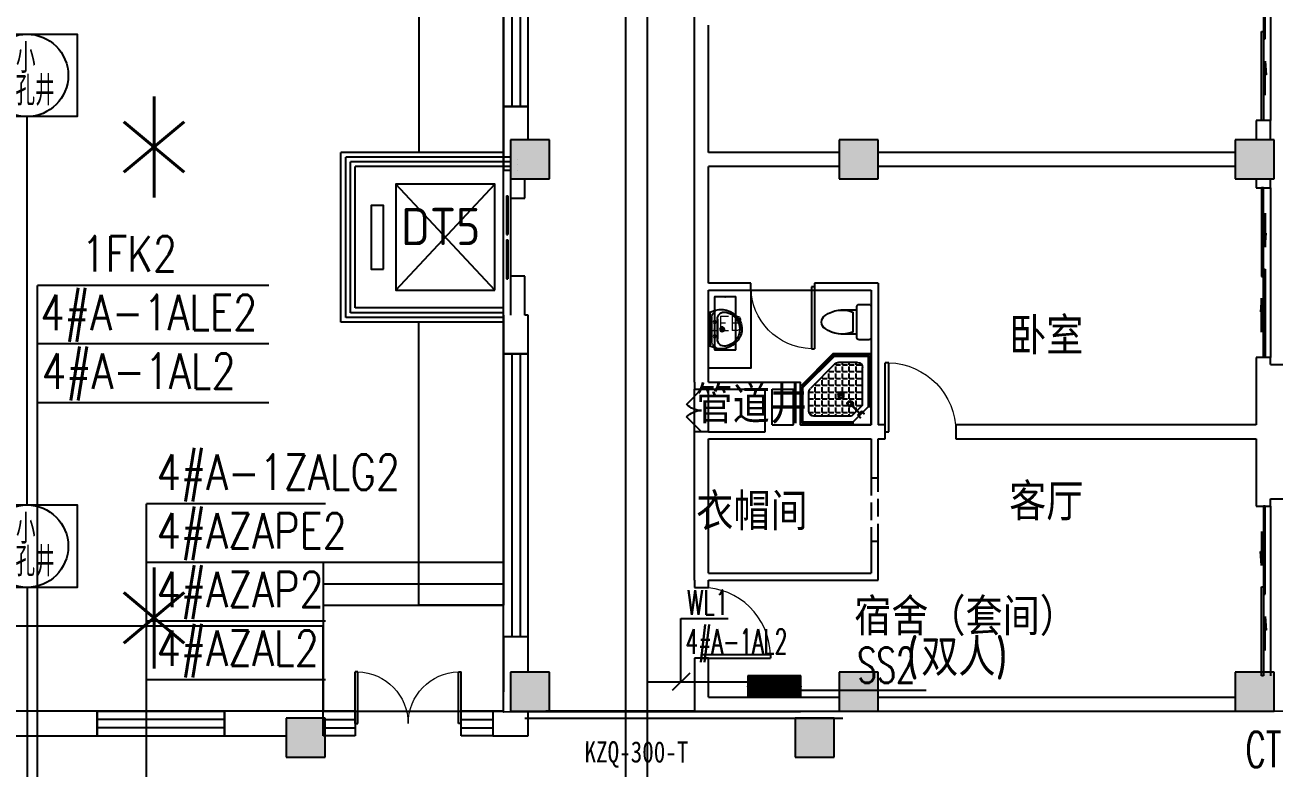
# Model space of a CAD drawing. Extents: x 1725663 to 4653551, y -550461 to 248782.
# Drawn here: x 2148079 to 2165750, y -96605 to -86088 of the extents above; entities that cross this region are included whole.
import ezdxf
from ezdxf.enums import TextEntityAlignment as Align

# ---------------------------------------------------------------- set-up
doc = ezdxf.new("R2010")
doc.units = 0
doc.header["$LTSCALE"] = 1000
doc.linetypes.add('DASH', pattern=[0.35, 0.25, -0.1])
for name, color, linetype in [('0-底图', 7, 'Continuous'), ('A-FLOR-EVTR', 51, 'Continuous'), ('BTTK', 7, 'Continuous'), ('CABLETRAY', 4, 'Continuous'), ('CABLETRAY_DIM', 3, 'Continuous'), ('CLAYER', 7, 'Continuous'), ('COLUMN', 255, 'Continuous'), ('D', 7, 'Continuous'), ('DBZ', 7, 'Continuous'), ('DIM-照明', 3, 'Continuous'), ('DIM-箱柜', 7, 'Continuous'), ('DOOR_FIRE', 4, 'Continuous'), ('EQUIP-箱柜', 3, 'Continuous'), ('fur', 253, 'Continuous'), ('GROUND', 2, 'Continuous'), ('PUB_HATCH', 8, 'Continuous'), ('PUB_TEXT', 7, 'Continuous'), ('TEL_TEXT', 7, 'Continuous'), ('WALL', 2, 'Continuous'), ('WINDOW', 4, 'Continuous'), ('WIRE-照明', 6, 'Continuous'), ('抗震支吊架', 2, 'Continuous'), ('洁具', 213, 'Continuous')]:
    doc.layers.add(name, color=color, linetype=linetype)
doc.styles.add('_TEL_DIM', font='SIMPLEX', dxfattribs={"width": 0.8, "height": 3.5, "bigfont": 'HZTXT'})
doc.styles.add('kzcad', font='', dxfattribs={"width": 0.8})
doc.styles.get("Standard").update_dxf_attribs({"font": 'geniso.shx', "bigfont": 'hztxt.shx'})
doc.styles.add('中西文等高字体', font='tssdeng.shx', dxfattribs={"width": 0.8, "bigfont": 'tssdchn.shx'})
doc.styles.get('kzcad').set_extended_font_data('SimSun')

# ---------------------------------------------------------------- blocks, each defined once
blk = doc.blocks.new('*X490')
at = {"color": 0}
for p, q in [((-250, 33), (-83, 200)), ((-250, 68), (-118, 200)), ((-250, 104), (-154, 200)), ((-250, 139), (-189, 200)), ((-250, 174), (-224, 200)), ((-247, 0), (-47, 200)), ((-212, 0), (-12, 200)), ((-177, 0), (23, 200)), ((-141, 0), (59, 200)), ((-106, 0), (94, 200)), ((-71, 0), (129, 200)), ((-35, 0), (165, 200)), ((0, 0), (200, 200)), ((35, 0), (235, 200)), ((71, 0), (250, 179)), ((106, 0), (250, 144)), ((141, 0), (250, 109)), ((177, 0), (250, 73)), ((212, 0), (250, 38)), ((247, 0), (250, 3))]:
    blk.add_line(p, q, dxfattribs=at)
blk = doc.blocks.new('$equip$00002943')
for p, q in [((-0.75, 0.6), (-0.75, 0)), ((0.75, 0.6), (-0.75, 0.6)), ((0.75, 0), (0.75, 0.6)), ((-0.75, 0), (0.75, 0))]:
    blk.add_line(p, q)
for points, const_width in [([(-0.75, 0.3), (0.75, 0.3)], 0.6), ([(-0.75, 0.6), (-0.75, 0), (0.75, 0), (0.75, 0.6), (-0.75, 0.6), (-0.75, 0)], 0.02)]:
    blk.add_lwpolyline(points, dxfattribs=dict(const_width=const_width))
for p in [(0, 0.6), (-0.75, 0.3), (0, 0), (0.75, 0.3)]:
    blk.add_point(p)
at = {"xscale": 0.00300000000061118, "yscale": 0.00300000000061118, "zscale": 0.00300000000061118}
blk.add_blockref('*X490', (0, 0), dxfattribs=at)
at = {"color": 7, "style": '_TEL_DIM', "flags": 1}
for tag in ['A', 'REMARK']:
    blk.add_attdef(tag, text='', height=0.00002, dxfattribs=at).set_placement((0, 0), align=Align.MIDDLE_CENTER)
blk = doc.blocks.new('$equip$00002908')
for p, q in [((0.75, 0.6), (-0.75, 0.6)), ((-0.75, 0.6), (-0.75, 0)), ((0.75, 0), (0.75, 0.6)), ((-0.75, 0), (0.75, 0))]:
    blk.add_line(p, q)
at = {"const_width": 0.04}
blk.add_lwpolyline([(-0.75, 0.6), (-0.75, 0), (0.75, 0), (0.75, 0.6), (-0.75, 0.6), (-0.75, 0)], dxfattribs=at)
for p in [(0, 0.6), (-0.75, 0.3), (0, 0), (0.75, 0.3)]:
    blk.add_point(p)
at = {"color": 7, "style": '_TEL_DIM'}
blk.add_attdef('$TEXT$', text='', height=0.4, dxfattribs=at).set_placement((0, 0.3), align=Align.MIDDLE_CENTER)
at = {"color": 7, "style": '_TEL_DIM', "flags": 1}
for tag in ['A', 'REMARK']:
    blk.add_attdef(tag, text='', height=0.00002, dxfattribs=at).set_placement((0, 0), align=Align.MIDDLE_CENTER)
blk = doc.blocks.new('A$C74FB5005')
at = {"layer": 'WIRE-照明'}
blk.add_lwpolyline([(0, 1167), (1417, 1167), (1417, 0), (0, 0)], close=True, dxfattribs=at)
blk.add_circle((708, 583), 583, dxfattribs=at)
at = {"layer": 'BTTK', "style": '中西文等高字体', "width": 0.7}
for s, height, p in [('小', 417, (552, 618)), ('手孔井', 416.7, (267, 158))]:
    blk.add_text(s, height=height, dxfattribs=at).set_placement(p)
blk = doc.blocks.new('jhgj')
at = {"layer": 'WIRE-照明'}
for p, q in [((2654540, -89809), (2654540, -84320)), ((2654540, -90976), (2654540, -94528))]:
    blk.add_line(p, q, dxfattribs=at)
for p in [(2653832, -84320), (2653832, -90976)]:
    blk.add_blockref('A$C74FB5005', p, dxfattribs=at)
at = {"layer": 'D', "style": '_TEL_DIM', "width": 0.8}
for p in [(2655651, -86535), (2655651, -93192)]:
    blk.add_text('*', height=2500, dxfattribs=at).set_placement(p)
blk = doc.blocks.new('1F平面-CAD导入_dwg_Drawing4_t3_dwg_$plan$00001613-474159-1F-927810-1F')
at = {"layer": '洁具'}
for p, q in [((-30, 250), (-170, 250)), ((-200, 170), (-430, 170)), ((-260, -140), (-260, 140)), ((-200, -170), (-200, -220)), ((-170, -250), (-30, -250))]:
    blk.add_line(p, q, dxfattribs=at)
for points in [[(-200, 220), (-200, 170), (-200, -170), (-430, -170)], [(0, -220), (0, 220)]]:
    blk.add_lwpolyline(points, dxfattribs=at)
for centre, radius, start, end in [((-170, 220), 30, 90, 180), ((-30, 220), 30, 0, 90), ((-590, 0), 110, 123.4509, 236.5491), ((-413, -227), 398, 67.4505, 126.6381), ((-413, 227), 398, 233.3619, 292.5495), ((-170, -220), 30, 180, 270), ((-30, -220), 30, 270, 0)]:
    blk.add_arc(centre, radius, start, end, dxfattribs=at)
blk = doc.blocks.new('$lvtry$00000169')
at = {"color": 0}
for p, q in [((259, -36), (259, 0)), ((259, -36), (36, -259)), ((276, -120), (120, -276)), ((144, -151), (291, -298)), ((151, -144), (298, -291)), ((259, -24), (976, -24)), ((259, -36), (964, -36)), ((270, -213), (270, -143)), ((276, -120), (808, -120)), ((366, -213), (366, -143)), ((462, -213), (462, -143)), ((558, -213), (558, -143)), ((655, -213), (655, -143)), ((751, -213), (751, -143)), ((847, -213), (847, -143)), ((964, -36), (976, -24)), ((964, -36), (964, -525)), ((976, -24), (976, -530)), ((36, -259), (0, -259)), ((24, -259), (24, -976)), ((36, -259), (36, -964)), ((120, -276), (120, -808)), ((120, -309), (147, -309)), ((173, -309), (173, -239)), ((173, -309), (243, -309)), ((173, -405), (173, -335)), ((183, -213), (205, -213)), ((220, -213), (243, -213)), ((270, -213), (340, -213)), ((270, -263), (270, -239)), ((270, -405), (270, -335)), ((334, -309), (340, -309)), ((366, -213), (436, -213)), ((366, -309), (366, -239)), ((366, -309), (436, -309)), ((366, -405), (366, -335)), ((462, -213), (532, -213)), ((462, -309), (462, -239)), ((462, -309), (532, -309)), ((462, -405), (462, -335)), ((558, -213), (628, -213)), ((558, -309), (558, -239)), ((558, -309), (628, -309)), ((558, -405), (558, -335)), ((655, -213), (725, -213)), ((655, -309), (655, -239)), ((655, -309), (725, -309)), ((655, -405), (655, -335)), ((751, -213), (821, -213)), ((751, -309), (751, -239)), ((751, -309), (821, -309)), ((751, -405), (751, -335)), ((847, -213), (880, -213)), ((847, -309), (847, -239)), ((847, -309), (880, -309)), ((847, -405), (847, -335)), ((880, -192), (880, -460)), ((120, -405), (147, -405)), ((120, -501), (147, -501)), ((173, -405), (243, -405)), ((173, -501), (173, -431)), ((173, -501), (243, -501)), ((173, -598), (173, -528)), ((270, -405), (340, -405)), ((270, -501), (270, -431)), ((270, -501), (340, -501)), ((270, -598), (270, -528)), ((366, -405), (379, -405)), ((366, -501), (366, -431)), ((366, -501), (436, -501)), ((366, -598), (366, -528)), ((462, -405), (532, -405)), ((462, -501), (462, -431)), ((462, -501), (532, -501)), ((462, -598), (462, -528)), ((859, -511), (511, -859)), ((964, -525), (525, -964)), ((976, -530), (530, -976)), ((558, -405), (628, -405)), ((558, -501), (558, -431)), ((558, -501), (628, -501)), ((558, -598), (558, -528)), ((655, -405), (725, -405)), ((655, -501), (655, -431)), ((655, -501), (725, -501)), ((655, -598), (655, -528)), ((751, -405), (821, -405)), ((751, -501), (751, -431)), ((751, -501), (821, -501)), ((751, -598), (751, -528)), ((847, -405), (880, -405)), ((847, -501), (847, -431)), ((847, -501), (867, -501)), ((964, -525), (976, -530)), ((120, -598), (147, -598)), ((120, -694), (147, -694)), ((173, -598), (243, -598)), ((173, -694), (173, -624)), ((173, -694), (243, -694)), ((270, -598), (340, -598)), ((270, -694), (270, -624)), ((270, -694), (340, -694)), ((366, -598), (436, -598)), ((366, -694), (366, -624)), ((366, -694), (436, -694)), ((462, -598), (532, -598)), ((462, -694), (462, -624)), ((462, -694), (532, -694)), ((558, -598), (628, -598)), ((558, -694), (558, -624)), ((558, -694), (628, -694)), ((655, -598), (725, -598)), ((655, -694), (655, -624)), ((655, -694), (676, -694)), ((751, -598), (773, -598)), ((120, -790), (147, -790)), ((173, -790), (173, -720)), ((173, -790), (243, -790)), ((173, -878), (173, -816)), ((192, -880), (460, -880)), ((270, -790), (270, -720)), ((270, -790), (340, -790)), ((270, -880), (270, -816)), ((366, -790), (366, -720)), ((366, -790), (436, -790)), ((366, -880), (366, -816)), ((462, -790), (462, -720)), ((462, -790), (532, -790)), ((462, -880), (462, -816)), ((558, -790), (558, -720)), ((558, -790), (580, -790)), ((36, -964), (24, -976)), ((24, -976), (530, -976)), ((36, -964), (525, -964)), ((525, -964), (530, -976))]:
    blk.add_line(p, q, dxfattribs=at)
blk.add_lwpolyline([(0, 0), (0, -1000), (540, -1000), (1000, -540), (1000, 0)], close=True)
for points in [[(0, 0), (0, -1000)], [(0, 0), (1000, 0)], [(1000, 0), (1000, -540)], [(136, -190), (148, -178), (132, -162), (121, -174)], [(190, -136), (178, -148), (162, -132), (174, -121)], [(1000, -540), (540, -1000)], [(0, -1000), (540, -1000)]]:
    blk.add_lwpolyline(points, close=True, dxfattribs=at)
for radius in [43.8, 31.1]:
    blk.add_circle((416, -428), radius, dxfattribs=at)
for centre, radius, start, end in [((808, -192), 72, 0, 90), ((296, -296), 40.6, 142.583, 128.4197), ((296, -296), 28.6, 145.828, 125.6599), ((808, -460), 72, 315, 0), ((192, -808), 72, 180, 270), ((460, -808), 72, 270, 315)]:
    blk.add_arc(centre, radius, start, end, dxfattribs=at)
for p in [(103, -156, 0), (156, -102, 0), (416, -428, 0)]:
    blk.add_point(p, dxfattribs=at)
blk = doc.blocks.new('$lvtry$00000178')
at = {"color": 0}
for p, q in [((-238, 0), (238, 0)), ((-214, -36), (-272, -91)), ((-180, -23), (180, -23)), ((-142, -105), (140, -105)), ((140, -105), (-142, -105)), ((216, -37), (268, -91))]:
    blk.add_line(p, q, dxfattribs=at)
blk.add_lwpolyline([(-104, -430, 0.224698), (110, -425, 0.348046), (269, -79), (239, 0), (-241, 0), (-271, -79, 0.356844)], format="xyb", close=True, dxfattribs=at)
for centre, radius in [((-100, -65), 16.3), ((1, -172), 31.6), ((100, -65), 16.3)]:
    blk.add_circle(centre, radius, dxfattribs=at)
at = {"color": 0, "lineweight": 13}
blk.add_circle((1, -172), 23, dxfattribs=at)
at = {"color": 0}
for centre, radius, start, end in [((-142, -205), 100, 90, 190.5602), ((-180, -73), 50, 90, 133.181), ((140, -205), 100, 349.4398, 90), ((180, -73), 50, 44.5607, 90), ((-1, -179), 243, 190.5602, 349.4398)]:
    blk.add_arc(centre, radius, start, end, dxfattribs=at)
for p in [(0, -65), (1, -172)]:
    blk.add_point(p, dxfattribs=at)
blk = doc.blocks.new('A$C70365C93')
at = {"layer": '洁具'}
blk.add_lwpolyline([(-1900, 2300), (-1900, 1700), (-800, 1700), (-800, 2300)], close=True, dxfattribs=at)
blk.add_blockref('$lvtry$00000178', (-1350, 2280), dxfattribs=at)
at = {"layer": '洁具', "rotation": 180}
blk.add_blockref('$lvtry$00000169', (0, 0), dxfattribs=at)
at = {"layer": '洁具', "extrusion": (0, 0, -1), "xscale": -1, "zscale": -1, "rotation": 90}
blk.add_blockref('1F平面-CAD导入_dwg_Drawing4_t3_dwg_$plan$00001613-474159-1F-927810-1F', (1450, 0), dxfattribs=at)
blk = doc.blocks.new('$TCHSYS$WIN2D')
for p, q in [((-0.5, 0.5), (0.5, 0.5)), ((-0.5, 0.5), (-0.5, -0.5)), ((0.5, 0.5), (0.5, -0.5)), ((0.5, 0.1667), (-0.5, 0.1667)), ((0.5, -0.1667), (-0.5, -0.1667)), ((-0.5, -0.5), (0.5, -0.5))]:
    blk.add_line(p, q)
blk = doc.blocks.new('$WINLIB2D$00000001')
at = {"color": 0}
for points in [[(-0.5, 0.5), (-0.5, -0.5)], [(-0.5, 0.5), (0.5, 0.5)], [(0.5, -0.5), (0.5, 0.5)], [(0.5, 0.1667), (-0.5, 0.1667)], [(0.5, -0.1667), (-0.5, -0.1667)], [(-0.5, -0.5), (0.5, -0.5)]]:
    blk.add_lwpolyline(points, dxfattribs=at)
blk = doc.blocks.new('$DorLib2D$00000002')
for p, q in [((-0.5, 0), (-0.5, 0.4875)), ((-0.475, 0.4875), (-0.5, 0.4875)), ((-0.475, 0), (-0.475, 0.4875)), ((0.475, 0), (0.475, 0.4875)), ((0.475, 0.4875), (0.5, 0.4875)), ((0.5, 0), (0.5, 0.4875)), ((-0.5, 0), (-0.475, 0)), ((0.5, 0), (0.475, 0))]:
    blk.add_line(p, q)
at = {"lineweight": 13}
for centre, start, end in [((-0.4875, 0), 0, 88.53072), ((0.4875, 0), 91.46928, 180)]:
    blk.add_arc(centre, 0.4875, start, end, dxfattribs=at)
blk = doc.blocks.new('$DorLib2D$00000131')
at = {"color": 0, "linetype": 'Continuous'}
for p, q in [((0.15, 0.125), (0.2319, 0.1973)), ((0.2319, 0.1973), (0.2319, 0.125)), ((-0.5, 0.125), (-0.5, 0)), ((0.0192, 0.125), (-0.5, 0.125)), ((0.0192, 0), (0.0192, 0.125)), ((0.35, 0.125), (0.15, 0.125)), ((-0.5, 0), (0.0192, 0)), ((-0.024, 0), (0.5, 0)), ((-0.024, -0.125), (-0.024, 0)), ((0.5, 0), (0.5, -0.125)), ((-0.35, -0.125), (-0.15, -0.125)), ((-0.2319, -0.1973), (-0.2319, -0.125)), ((-0.15, -0.125), (-0.2319, -0.1973)), ((0.5, -0.125), (-0.024, -0.125))]:
    blk.add_line(p, q, dxfattribs=at)
blk = doc.blocks.new('$DorLib2D$00000116')
at = {"color": 0}
for p, q in [((-0.5, 0), (-0.146, 0.354)), ((0.5, 0), (0.146, 0.354))]:
    blk.add_line(p, q, dxfattribs=at)
for centre, start, end in [((-0.5, 0), 0, 45), ((0.5, 0), 135, 180)]:
    blk.add_arc(centre, 0.5, start, end, dxfattribs=at)
blk = doc.blocks.new('$DorLib2D$00000001')
for p, q in [((0.45, 0.975), (0.5, 0.975)), ((0.45, 0), (0.45, 0.975)), ((0.5, 0), (0.5, 0.975)), ((0.5, 0), (0.45, 0))]:
    blk.add_line(p, q)
at = {"lineweight": 13}
blk.add_arc((0.475, 0), 0.975, 91.4693, 180, dxfattribs=at)
blk = doc.blocks.new('$DORLIB2D$00000127')
at = {"color": 0}
for points in [[(-0.533, 0.795), (-0.533, 0.69)], [(-0.033, 0.795), (-0.533, 0.795)], [(-0.033, 0.69), (-0.533, 0.69)], [(-0.033, 0.795), (-0.033, 0.69)], [(0.533, 0.795), (0.033, 0.795)], [(0.033, 0.795), (0.033, 0.69)], [(0.533, 0.69), (0.033, 0.69)], [(0.533, 0.795), (0.533, 0.69)], [(0.5, 0.5), (-0.5, 0.5)]]:
    blk.add_lwpolyline(points, dxfattribs=at)
blk = doc.blocks.new('ghj')
at = {"layer": 'PUB_HATCH'}
for points in [[(1592257, -6579.7), (1591707, -6579.7), (1591707, -7129.7), (1592257, -7129.7)], [(1596907, -6579.7), (1596357, -6579.7), (1596357, -7129.7), (1596907, -7129.7)], [(1602507, -6579.7), (1601957, -6579.7), (1601957, -7129.7), (1602507, -7129.7)], [(1592257, -14104.7), (1591707, -14104.7), (1591707, -14654.7), (1592257, -14654.7)], [(1596907, -14104.7), (1596357, -14104.7), (1596357, -14654.7), (1596907, -14654.7)], [(1602507, -14104.7), (1601957, -14104.7), (1601957, -14654.7), (1602507, -14654.7)], [(1589082, -14754.7), (1588532, -14754.7), (1588532, -15304.7), (1589082, -15304.7)], [(1596282, -14754.7), (1595732, -14754.7), (1595732, -15304.7), (1596282, -15304.7)]]:
    blk.add_hatch(color=256, dxfattribs=at).paths.add_polyline_path(points)
for p, q in [((1589057, -12554.7), (1589057, -14654.7)), ((1591607, -12554.7), (1589057, -12554.7)), ((1591607, -14654.7), (1591607, -12554.7)), ((1589057, -12854.7), (1591607, -12854.7)), ((1589057, -13154.7), (1591607, -13154.7)), ((1589057, -14654.7), (1591607, -14654.7))]:
    blk.add_line(p, q)
at = {"layer": 'A-FLOR-EVTR'}
for p, q in [((1591482, -8704.7), (1590082, -7204.7)), ((1590082, -8704.7), (1591482, -7204.7))]:
    blk.add_line(p, q, dxfattribs=at)
for points in [[(1591482, -8704.7), (1591482, -7204.7), (1590082, -7204.7), (1590082, -8704.7)], [(1589907, -8404.7), (1589907, -7504.7), (1589732, -7504.7), (1589732, -8404.7)]]:
    blk.add_lwpolyline(points, close=True, dxfattribs=at)
at = {"layer": 'COLUMN'}
for p, q in [((1592257, -6579.7), (1591707, -6579.7)), ((1591707, -6579.7), (1591707, -7129.7)), ((1592257, -7129.7), (1592257, -6579.7)), ((1596907, -6579.7), (1596357, -6579.7)), ((1596357, -6579.7), (1596357, -7129.7)), ((1596907, -7129.7), (1596907, -6579.7)), ((1602507, -6579.7), (1601957, -6579.7)), ((1601957, -6579.7), (1601957, -7129.7)), ((1602507, -7129.7), (1602507, -6579.7)), ((1591707, -7129.7), (1592257, -7129.7)), ((1596357, -7129.7), (1596907, -7129.7)), ((1601957, -7129.7), (1602507, -7129.7)), ((1592257, -14104.7), (1591707, -14104.7)), ((1591707, -14104.7), (1591707, -14654.7)), ((1592257, -14654.7), (1592257, -14104.7)), ((1596907, -14104.7), (1596357, -14104.7)), ((1596357, -14104.7), (1596357, -14654.7)), ((1596907, -14654.7), (1596907, -14104.7)), ((1602507, -14104.7), (1601957, -14104.7)), ((1601957, -14104.7), (1601957, -14654.7)), ((1602507, -14654.7), (1602507, -14104.7)), ((1591707, -14654.7), (1592257, -14654.7)), ((1596357, -14654.7), (1596907, -14654.7)), ((1601957, -14654.7), (1602507, -14654.7)), ((1589082, -14754.7), (1588532, -14754.7)), ((1588532, -14754.7), (1588532, -15304.7)), ((1589082, -15304.7), (1589082, -14754.7)), ((1596282, -14754.7), (1595732, -14754.7)), ((1595732, -14754.7), (1595732, -15304.7)), ((1596282, -15304.7), (1596282, -14754.7)), ((1588532, -15304.7), (1589082, -15304.7)), ((1595732, -15304.7), (1596282, -15304.7))]:
    blk.add_line(p, q, dxfattribs=at)
at = {"layer": 'DOOR_FIRE'}
for p, q in [((1594307, -10704.7), (1594307, -10104.7)), ((1594507, -10704.7), (1594507, -10104.7))]:
    blk.add_line(p, q, dxfattribs=at)
at = {"layer": 'fur'}
for p, q in [((1594307, -14654.7), (1592207, -14654.7)), ((1591907, -14754.7), (1596407, -14754.7))]:
    blk.add_line(p, q, dxfattribs=at)
at = {"layer": 'GROUND'}
for p, q in [((1590407, 9145.3), (1590407, -6754.7)), ((1591607, -6754.7), (1590407, -6754.7)), ((1591607, -9154.7), (1590407, -9154.7)), ((1589057, -13454.7), (1515507, -13454.7)), ((1589057, -14654.7), (1589057, -13454.7))]:
    blk.add_line(p, q, dxfattribs=at)
for points in [[(1591607, 9145.3), (1591607, -6754.7)], [(1591607, -9154.7), (1591607, -13154.7), (1590407, -13154.7), (1590407, -9154.7)], [(1589057, -14654.7), (1515507, -14654.7)]]:
    blk.add_lwpolyline(points, dxfattribs=at)
at = {"layer": 'WALL'}
for p, q in [((1594307, -4954.7), (1594307, -3554.7)), ((1594307, -6854.7), (1594307, -4954.7)), ((1594507, -6754.7), (1594507, -4954.7)), ((1591957, -6104.7), (1591607, -6104.7)), ((1591607, -6104.7), (1591607, -6854.7)), ((1591957, -6579.7), (1591957, -6104.7)), ((1602457, -6304.7), (1602257, -6304.7)), ((1602257, -6304.7), (1602257, -6579.7)), ((1602457, -6579.7), (1602457, -6304.7)), ((1589307, -9154.7), (1589307, -6754.7)), ((1591607, -6754.7), (1589307, -6754.7)), ((1589373.7, -9088), (1589373.7, -6821.4)), ((1591707, -6821.4), (1589373.7, -6821.4)), ((1589440.3, -9021.4), (1589440.3, -6888)), ((1591707, -6888), (1589440.3, -6888)), ((1591607, -6854.7), (1591607, -7004.7)), ((1591807, -6854.7), (1591807, -6854.7)), ((1594307, -8604.7), (1594307, -6854.7)), ((1596357, -6754.7), (1594507, -6754.7)), ((1601957, -6754.7), (1596907, -6754.7)), ((1589507, -8954.7), (1589507, -6954.7)), ((1591707, -6954.7), (1589507, -6954.7)), ((1591607, -7004.7), (1591707, -7004.7)), ((1591807, -6929.7), (1591807, -6929.7)), ((1591807, -7004.7), (1591807, -7004.7)), ((1596357, -6954.7), (1594507, -6954.7)), ((1594507, -8604.7), (1594507, -6954.7)), ((1601957, -6954.7), (1596907, -6954.7)), ((1591707, -7129.7), (1591707, -7404.7)), ((1591907, -7404.7), (1591907, -7129.7)), ((1602257, -7129.7), (1602257, -7254.7)), ((1602457, -7254.7), (1602457, -7129.7)), ((1591707, -7404.7), (1591907, -7404.7)), ((1602257, -7254.7), (1602457, -7254.7)), ((1591907, -8504.7), (1591707, -8504.7)), ((1591707, -8504.7), (1591707, -9054.7)), ((1591907, -9054.7), (1591907, -8504.7)), ((1594307, -10004.7), (1594307, -8604.7)), ((1595107, -8604.7), (1594507, -8604.7)), ((1595107, -8704.7), (1595107, -8604.7)), ((1596907, -8604.7), (1596007, -8604.7)), ((1596007, -8604.7), (1596007, -8704.7)), ((1596907, -8604.7), (1596907, -10604.7)), ((1594507, -10004.7), (1594507, -8704.7)), ((1594507, -8704.7), (1595107, -8704.7)), ((1596007, -8704.7), (1596807, -8704.7)), ((1596807, -8704.7), (1596807, -10604.7)), ((1591607, -8954.7), (1589507, -8954.7)), ((1591607, -9154.7), (1589307, -9154.7)), ((1591607, -9088), (1589373.7, -9088)), ((1591607, -9021.4), (1589440.3, -9021.4)), ((1591607, -9054.7), (1591607, -9604.7)), ((1591957, -9054.7), (1591907, -9054.7)), ((1591957, -9604.7), (1591957, -9054.7)), ((1591607, -9604.7), (1591957, -9604.7)), ((1602457, -9654.7), (1602257, -9654.7)), ((1602257, -9654.7), (1602257, -10004.7)), ((1602457, -9754.7), (1602457, -9654.7)), ((1602457, -9754.7), (1603857, -9754.7)), ((1594307, -10004.7), (1594307, -10104.7)), ((1594507, -10004.7), (1595307, -10004.7)), ((1595307, -10004.7), (1595807, -10004.7)), ((1595807, -10604.7), (1595807, -10004.7)), ((1602257, -10004.7), (1602257, -10604.7)), ((1594307, -10104.7), (1594507, -10104.7)), ((1594507, -10104.7), (1595307, -10104.7)), ((1595307, -10704.7), (1595307, -10104.7)), ((1595407, -10604.7), (1595407, -10104.7)), ((1595407, -10104.7), (1595707, -10104.7)), ((1595707, -10604.7), (1595707, -10104.7)), ((1594507, -10704.7), (1594307, -10704.7)), ((1594307, -12804.7), (1594307, -10704.7)), ((1594507, -10704.7), (1595307, -10704.7)), ((1595407, -10604.7), (1595707, -10604.7)), ((1595807, -10604.7), (1596807, -10604.7)), ((1597007, -10604.7), (1596907, -10604.7)), ((1597007, -10804.7), (1597007, -10604.7)), ((1602257, -10604.7), (1598007, -10604.7)), ((1598007, -10604.7), (1598007, -10804.7)), ((1594507, -10804.7), (1595307, -10804.7)), ((1594507, -12704.7), (1594507, -10804.7)), ((1595307, -10804.7), (1595707, -10804.7)), ((1595707, -10804.7), (1596807, -10804.7)), ((1596807, -10804.7), (1596807, -11354.7)), ((1596907, -11354.7), (1596907, -10804.7)), ((1596907, -10804.7), (1597007, -10804.7)), ((1598007, -10804.7), (1602257, -10804.7)), ((1602257, -10804.7), (1602257, -11404.7)), ((1596807, -11354.7), (1596907, -11354.7)), ((1602257, -11404.7), (1602257, -11754.7)), ((1602457, -11754.7), (1602457, -11654.7)), ((1602457, -11654.7), (1603857, -11654.7)), ((1602257, -11754.7), (1602457, -11754.7)), ((1596907, -12254.7), (1596807, -12254.7)), ((1596807, -12254.7), (1596807, -12704.7)), ((1596907, -12804.7), (1596907, -12254.7)), ((1594507, -12704.7), (1596807, -12704.7)), ((1594307, -12804.7), (1594307, -12904.7)), ((1594507, -12904.7), (1594507, -12804.7)), ((1594507, -12804.7), (1596907, -12804.7)), ((1594307, -12904.7), (1594507, -12904.7)), ((1591957, -13604.7), (1591607, -13604.7)), ((1591607, -13604.7), (1591607, -14379.7)), ((1591957, -14104.7), (1591957, -13604.7)), ((1594507, -13904.7), (1594307, -13904.7)), ((1594307, -13904.7), (1594307, -14654.7)), ((1594507, -14454.7), (1594507, -13904.7)), ((1591607, -14654.7), (1591607, -14379.7)), ((1594507, -14454.7), (1596357, -14454.7)), ((1596907, -14454.7), (1601957, -14454.7)), ((1585857, -14654.7), (1583757, -14654.7)), ((1585857, -15004.7), (1585857, -14654.7)), ((1588807, -14654.7), (1587657, -14654.7)), ((1587657, -14654.7), (1587657, -15004.7)), ((1589057, -14654.7), (1588807, -14654.7)), ((1589057, -14754.7), (1589057, -14654.7)), ((1591607, -14654.7), (1591457, -14654.7)), ((1591457, -14654.7), (1591457, -15004.7)), ((1591957, -15004.7), (1591957, -14654.7)), ((1594307, -14654.7), (1596357, -14654.7)), ((1596907, -14654.7), (1601957, -14654.7)), ((1583757, -15004.7), (1585857, -15004.7)), ((1587657, -15004.7), (1588532, -15004.7)), ((1591457, -15004.7), (1591957, -15004.7))]:
    blk.add_line(p, q, dxfattribs=at)
blk.add_lwpolyline([(1591607, 40929.5), (1604207, 40945.3), (1604207, -14654.7), (1591607, -14670.5)], close=True, dxfattribs=at)
at = {"layer": 'WINDOW'}
for p, q in [((1602457, -3904.7), (1602457, -6304.7)), ((1602457, -7254.7), (1602457, -9654.7)), ((1595107, -8704.7), (1596007, -8704.7)), ((1602457, -11754.7), (1602457, -14154.7)), ((1589507, -14654.7), (1591007, -14654.7))]:
    blk.add_line(p, q, dxfattribs=at)
at = {"layer": 'WINDOW', "linetype": 'DASH'}
for p, q in [((1596807, -11354.7), (1596807, -12254.7)), ((1596907, -12254.7), (1596907, -11354.7))]:
    blk.add_line(p, q, dxfattribs=at)
at = {"xscale": -1, "rotation": 90}
blk.add_blockref('A$C70365C93', (1596807, -10604.7), dxfattribs=at)
at = {"layer": 'DOOR_FIRE', "xscale": -600, "yscale": 600, "zscale": 200, "rotation": 90}
blk.add_blockref('$DorLib2D$00000116', (1594407, -10404.7), dxfattribs=at)
at = {"layer": 'WINDOW'}
for name, p, xscale, yscale, zscale, rotation in [('$TCHSYS$WIN2D', (1591782, -2854.7), -6500, -350, -6500, 269.9999999999833), ('$DorLib2D$00000131', (1602357, -5104.7), 2400, 200, 2400, 270), ('$DORLIB2D$00000127', (1591807, -7954.7), 1100, 200, 1100, 90.00000000085242), ('$DorLib2D$00000131', (1602357, -8454.7), -2400, 200, -2400, 270), ('$TCHSYS$WIN2D', (1591782, -11604.7), 4000, -350, 4000, 90), ('$DorLib2D$00000001', (1597507, -10704.7), -1000, 1000, -1000, 359.9999999999442), ('$DorLib2D$00000131', (1602357, -12954.7), 2400, 200, 2400, 270), ('$DorLib2D$00000001', (1594407, -13404.7), -1000, -1000, -1000, 90)]:
    blk.add_blockref(name, p, dxfattribs=dict(at, xscale=xscale, yscale=yscale, zscale=zscale, rotation=rotation))
for name, p, xscale, yscale, zscale in [('$DorLib2D$00000001', (1595557, -8654.7), 900, -900, 900), ('$DorLib2D$00000002', (1590257, -14829.7), -1500, 1500, -1500), ('$WINLIB2D$00000001', (1586757, -14829.7), 1800, 350, 1800), ('$WINLIB2D$00000001', (1589282, -14829.7), -450.0000000065193, 350, -450.0000000065193), ('$WINLIB2D$00000001', (1591232, -14829.7), -450.0000000002328, 350, -450.0000000002328)]:
    blk.add_blockref(name, p, dxfattribs=dict(at, xscale=xscale, yscale=yscale, zscale=zscale))
at = {"layer": 'CLAYER'}
for s, p in [('管道井', (1594324.1, -10584.5)), ('衣帽间', (1594333.5, -12096.8))]:
    blk.add_text(s, height=525, dxfattribs=at).set_placement(p)
at = {"layer": 'PUB_TEXT'}
for s, p in [('DT5', (1590158, -8065.8)), ('卧室', (1598759.8, -9612.7)), ('客厅', (1598759.8, -11959.7)), ('宿舍（套间）', (1596567.8, -13583.3)), ('(', (1597306.2, -14157.1)), ('双人', (1597516.2, -14157.1)), (')', (1598566.2, -14157.1))]:
    blk.add_text(s, height=525, dxfattribs=at).set_placement(p)

msp = doc.modelspace()

# ---------------------------------------------------------------- linework, layer by layer
at = {"layer": 'CABLETRAY'}
for p, q in [((2156580, -97123), (2156580, -38527)), ((2156580, -97123), (2156580, -38527)), ((2156880, -38527), (2156880, -97123)), ((2156880, -38527), (2156880, -97123))]:
    msp.add_line(p, q, dxfattribs=at)
at = {"layer": 'DBZ'}
for p, q in [((2151527, -89768), (2148255, -89768)), ((2148255, -100229), (2148255, -89768)), ((2151527, -90597), (2148255, -90597)), ((2151527, -91427), (2148255, -91427)), ((2149800, -101063), (2149800, -92856)), ((2152332, -92856), (2149800, -92856)), ((2152332, -93685), (2149800, -93685)), ((2152332, -94515), (2149800, -94515)), ((2152332, -95344), (2149800, -95344))]:
    msp.add_line(p, q, dxfattribs=at)
at = {"layer": 'DIM-照明'}
msp.add_line((2157484, -95249), (2157236, -95497), dxfattribs=at)
msp.add_line((2157484, -95249), (2157236, -95497), dxfattribs=at)
for points in [[(2157360, -95373), (2157360, -94477)], [(2157360, -94477), (2158026, -94477)], [(2157360, -95373), (2157360, -94477)], [(2157360, -94477), (2158026, -94477)]]:
    msp.add_lwpolyline(points, dxfattribs=at)
at = {"layer": 'DIM-箱柜'}
for p, q in [((2158958, -95489), (2159744, -95489)), ((2158958, -95489), (2159744, -95489)), ((2159744, -95489), (2160827, -95489)), ((2159744, -95489), (2160827, -95489))]:
    msp.add_line(p, q, dxfattribs=at)
at = {"layer": 'WIRE-照明'}
msp.add_line((2156880, -95373), (2158892, -95373), dxfattribs=at)

# ---------------------------------------------------------------- block references
at = {"layer": '0-底图'}
for name, p in [('ghj', (563243, -81133)), ('jhgj', (-506432, -3063))]:
    msp.add_blockref(name, p, dxfattribs=at)
at = {"layer": 'EQUIP-箱柜'}
ref = msp.add_blockref('$equip$00002908', (2157835, -90304), dxfattribs=dict(at, xscale=500, yscale=500, zscale=500, rotation=270))
ref.add_attrib('$TEXT$', 'LEB', dxfattribs={"layer": '0', "color": 7, "height": 200, "style": '_TEL_DIM'}).set_placement((2157985, -90304), align=Align.MIDDLE_CENTER)
at = {"layer": 'EQUIP-箱柜', "xscale": 500, "yscale": 500, "zscale": 500, "rotation": 180}
msp.add_blockref('$equip$00002943', (2158682, -95288), dxfattribs=at)

# ---------------------------------------------------------------- texts
at = {"layer": 'CABLETRAY_DIM', "color": 7, "style": '_TEL_DIM', "width": 0.64}
msp.add_text('CT-150x75', height=500, dxfattribs=at).set_placement((2165347, -96579))
msp.add_text('CT-150x75', height=500, dxfattribs=at).set_placement((2165347, -96579))
at = {"layer": 'DBZ', "style": '_TEL_DIM', "width": 0.8}
for s, p in [('1FK2', (2148878, -89571)), ('4#A-1ALE2', (2148298, -90400)), ('4#A-1AL2', (2148318, -91230)), ('4#A-1ZALG2', (2149941, -92659)), ('4#AZAPE2', (2149941, -93488)), ('4#AZAP2', (2149941, -94318)), ('4#AZAL2', (2149941, -95147))]:
    msp.add_text(s, height=500, dxfattribs=at).set_placement(p)
at = {"layer": 'DIM-照明', "color": 7, "style": '_TEL_DIM', "width": 0.64}
msp.add_text('WL1', height=350, dxfattribs=at).set_placement((2157447, -94427))
msp.add_text('WL1', height=350, dxfattribs=at).set_placement((2157447, -94427))
at = {"layer": 'DIM-箱柜', "color": 7, "style": '_TEL_DIM', "width": 0.64}
msp.add_text('SS2', height=500, dxfattribs=at).set_placement((2159854, -95389))
msp.add_text('SS2', height=500, dxfattribs=at).set_placement((2159854, -95389))
at = {"layer": 'TEL_TEXT', "style": '_TEL_DIM', "width": 0.6}
msp.add_text('4#A-1AL2', height=350, dxfattribs=at).set_placement((2157424, -94977))
at = {"layer": '抗震支吊架', "color": 2, "style": 'kzcad', "width": 0.8}
msp.add_text('KZQ-300-T', height=300, rotation=359.8854, dxfattribs=at).set_placement((2156730, -96513), align=Align.CENTER)

doc.saveas('drawing.dxf')
